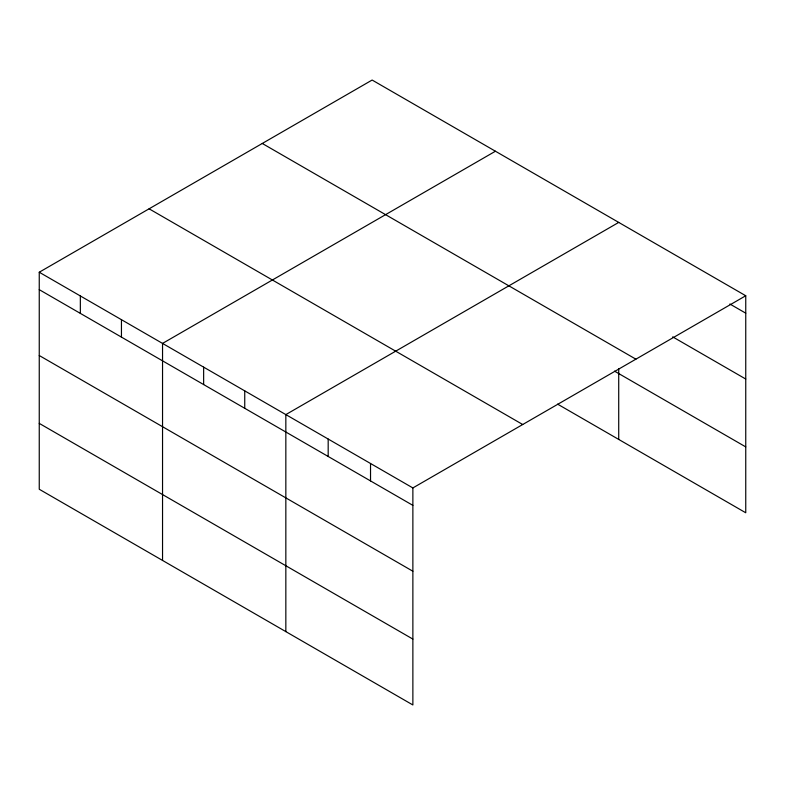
<?xml version="1.0" encoding="UTF-8"?>
<svg xmlns="http://www.w3.org/2000/svg" width="785" height="785" viewBox="0 0 785 785"><rect width="100%" height="100%" fill="white"/><g stroke="black" fill="none" stroke-linecap="round" stroke-linejoin="round"><path stroke-width="1.18" d="M412.871 571.225L412.871 487.936L39.25 272.228L39.25 489.251L412.871 704.959L412.871 571.225L39.25 355.517M557.595 404.138L745.75 512.772L745.75 295.749L372.129 80.041L39.25 272.228M495.423 151.23L162.544 343.418L162.544 560.431M618.717 222.41L285.838 414.598L285.838 631.611M412.871 487.936L745.75 295.749M729.873 304.011L745.75 313.176M672.706 336.873L745.75 379.037M262.278 143.469L635.899 359.177M614.508 371.128L745.75 446.9M149.101 208.81L522.722 424.518M39.25 289.655L412.871 505.363M39.25 423.38L412.871 639.088M618.717 368.714L618.717 439.433M370.53 463.493L370.53 480.911M328.179 439.041L328.179 456.468M244.743 390.871L244.743 408.288M203.639 367.144L203.639 384.562M121.449 319.691L121.449 337.108M80.345 295.955L80.345 313.382"/></g></svg>
